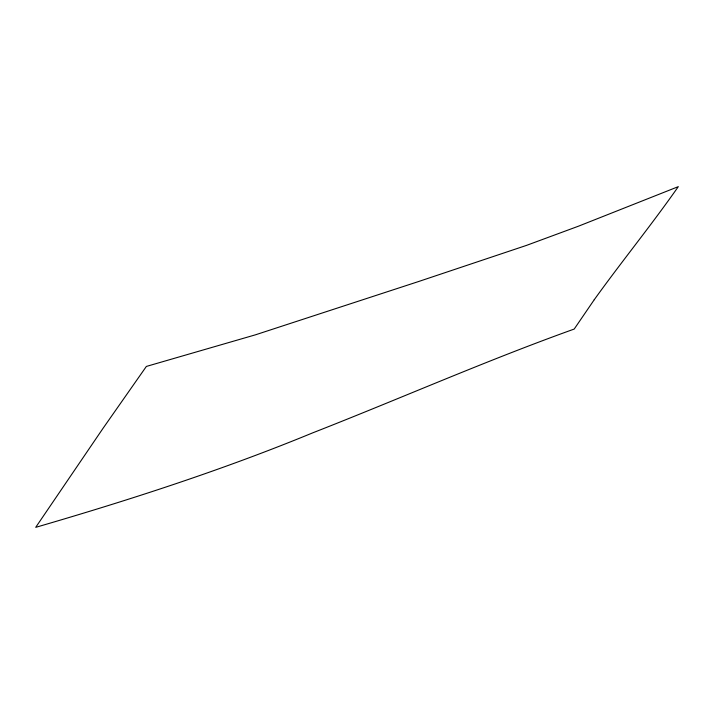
<?xml version="1.0" encoding="UTF-8"?>
<svg xmlns="http://www.w3.org/2000/svg" width="714" height="714" viewBox="0 0 714 714"><rect width="100%" height="100%" fill="white"/><g stroke="black" fill="none" stroke-linecap="round" stroke-linejoin="round"><path stroke-width="1.07" d="M594.253 299.71L574.208 329.056C485.85 360.731 399.983 398.689 312.616 432.889C222.34 470.08 129.395 500.077 35.7 527.351L102.941 428.462L146.361 366.434L255.425 334.83L418.636 281.512L526.414 245.42L578.51 226.177L678.3 186.649C651.382 225.151 621.644 261.565 594.253 299.71"/></g></svg>
